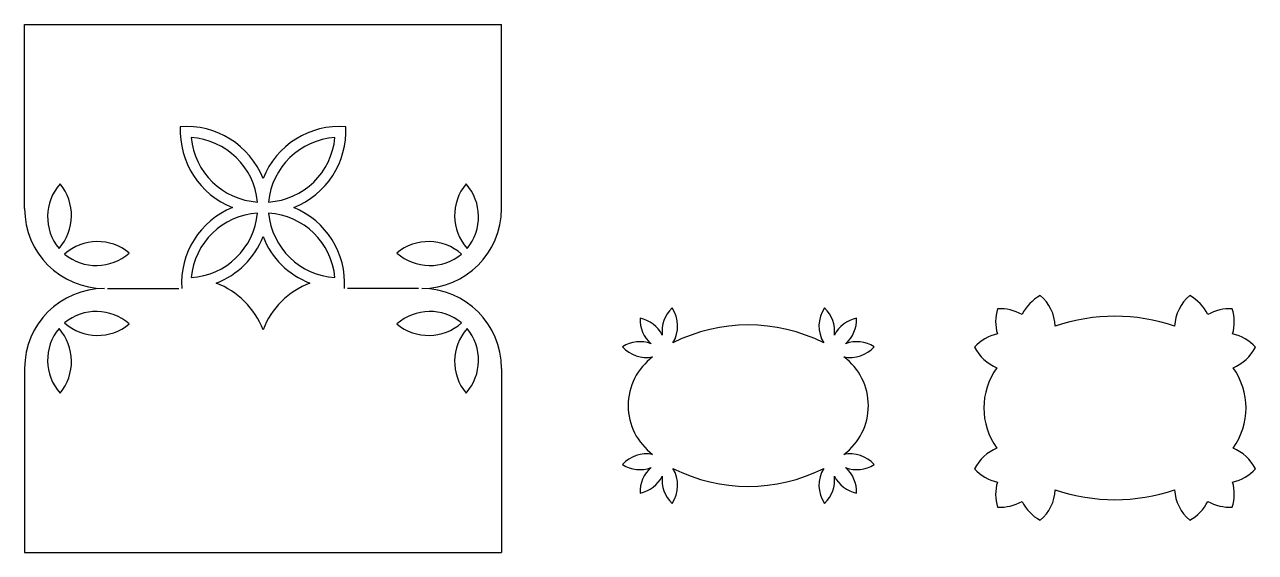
# Model space of a CAD drawing. Extents: x 341 to 542, y -227 to -141.
import ezdxf

# ---------------------------------------------------------------- set-up
doc = ezdxf.new("R2010")
doc.units = 0
doc.layers.get('0').update_dxf_attribs({"linetype": 'CONTINUOUS'})

msp = doc.modelspace()

# ---------------------------------------------------------------- linework, layer by layer
for p, q in [((341.476248, -171.278259), (341.476248, -141.332195)), ((341.476248, -141.332195), (419.155989, -141.332195)), ((419.155989, -171.278259), (419.155989, -141.332195)), ((354.976248, -184.278259), (366.574241, -184.278259)), ((405.655989, -184.278259), (394.057996, -184.278259)), ((341.476248, -197.278259), (341.476248, -227.224324)), ((419.155989, -197.278259), (419.155989, -227.224324)), ((341.476248, -227.224324), (419.155989, -227.224324))]:
    msp.add_line(p, q)
for centre, radius, start, end in [((380.316121, -158.565763), 13.49898, 177.410212, 248.305156), ((367.881674, -171.27316), 13.358736, 21.43857, 94.511319), ((392.750563, -171.27316), 13.358736, 85.48866, 158.56143), ((380.316121, -158.565763), 13.49898, 291.694844, 2.589787), ((380.136361, -158.647266), 11.577571, 185.308596, 266.40093), ((367.881674, -171.27316), 11.577571, 5.308596, 86.40093), ((380.495876, -158.647266), 11.577571, 273.59907, 354.691404), ((392.750563, -171.27316), 11.577571, 93.59907, 174.691404), ((353.32261, -172.59485), 8.1043, 138.59907, 219.691404), ((341.007351, -172.411112), 8.1043, 318.59907, 39.691404), ((419.624886, -172.411112), 8.1043, 140.308596, 221.40093), ((407.309627, -172.59485), 8.1043, 320.308596, 41.40093), ((354.476248, -171.278259), 13, 180, 270), ((380.316118, -183.405245), 13.270625, 112.087637, 183.771955), ((367.881674, -170.943947), 11.577571, 273.59907, 354.691404), ((380.136361, -183.569841), 11.577571, 93.59907, 174.691404), ((380.495876, -183.569841), 11.577571, 5.308596, 86.40093), ((392.750563, -170.943947), 11.577571, 185.308596, 266.40093), ((380.316118, -183.405245), 13.270625, 356.228045, 67.912363), ((406.155989, -171.278259), 13, 270, 0), ((367.881674, -170.943947), 13.358736, 291.121226, 338.56143), ((392.750563, -170.943947), 13.358736, 201.43857, 248.878774), ((353.343396, -184.747157), 8.1043, 50.308596, 131.40093), ((407.288841, -184.747157), 8.1043, 48.59907, 129.691404), ((353.159658, -172.431897), 8.1043, 230.308596, 311.40093), ((407.472579, -172.431897), 8.1043, 228.59907, 309.691404), ((354.476248, -197.278259), 13, 90, 180), ((367.881674, -195.866542), 13.358736, 21.43857, 68.878774), ((392.750563, -195.866542), 13.358736, 111.121226, 158.56143), ((406.155989, -197.278259), 13, 360, 90), ((510.234041, -191.608677), 7.009907, 118.28209, 153.876731), ((502.361091, -190.766808), 7.009907, 2.96062, 49.510803), ((535.795738, -190.766808), 7.009907, 130.489197, 177.03938), ((527.922788, -191.608677), 7.009907, 26.123269, 61.71791), ((353.159658, -196.124621), 8.1043, 48.59907, 129.691404), ((407.472579, -196.124621), 8.1043, 50.308596, 131.40093), ((450.509311, -191.233376), 5.209907, 133.35028, 186.84274), ((442.636361, -190.391506), 5.209907, 328.363068, 34.442613), ((476.071008, -190.391506), 5.209907, 145.557387, 211.636932), ((468.198058, -191.233376), 5.209907, 353.15726, 46.64972), ((506.647046, -189.699788), 7.009907, 162.42729, 196.310103), ((500.411252, -194.579027), 7.009907, 59.773242, 93.656003), ((537.745577, -194.579027), 7.009907, 86.343997, 120.226758), ((531.509784, -189.699788), 7.009907, 343.689897, 17.57271), ((353.343396, -183.809362), 8.1043, 228.59907, 309.691404), ((407.288841, -183.809362), 8.1043, 230.308596, 311.40093), ((446.922316, -189.324486), 5.209907, 177.49548, 229.276169), ((440.686523, -194.203725), 5.209907, 26.807234, 78.587813), ((459.353685, -217.566652), 27.3545, 63.321641, 116.678359), ((478.020847, -194.203725), 5.209907, 101.412187, 153.192766), ((471.785054, -189.324486), 5.209907, 310.723831, 2.50452), ((519.078415, -218.792289), 30.004468, 71.104435, 108.895565), ((353.32261, -195.961669), 8.1043, 140.308596, 221.40093), ((341.007351, -196.145407), 8.1043, 320.308596, 41.40093), ((419.624886, -196.145407), 8.1043, 138.59907, 219.691404), ((407.309627, -195.961669), 8.1043, 318.59907, 39.691404), ((501.401401, -198.519846), 7.009907, 102.206587, 137.801278), ((536.755428, -198.519846), 7.009907, 42.198722, 77.793413), ((441.676672, -198.144544), 5.209907, 69.240521, 122.733088), ((442.753036, -190.300213), 5.209907, 221.640754, 281.242842), ((475.954334, -190.300213), 5.209907, 258.757158, 318.359246), ((477.030698, -198.144544), 5.209907, 57.266912, 110.759479), ((502.477765, -190.675515), 7.009907, 206.572564, 248.001089), ((535.679064, -190.675515), 7.009907, 291.998911, 333.427436), ((449.705056, -203.346055), 9.910494, 126.797377, 233.202623), ((469.002313, -203.346055), 9.910494, 306.797377, 53.202623), ((508.832917, -203.72126), 11.113556, 143.911765, 216.089188), ((529.323912, -203.72126), 11.113556, 323.910812, 36.088235), ((502.477765, -216.767199), 7.009907, 111.997951, 153.427436), ((535.679064, -216.767199), 7.009907, 26.572564, 68.002049), ((442.753036, -216.391898), 5.209907, 78.757158, 138.359246), ((475.954334, -216.391898), 5.209907, 41.640754, 101.242842), ((441.676672, -208.547567), 5.209907, 237.266912, 290.759479), ((446.922316, -217.367625), 5.209907, 130.723831, 182.50452), ((442.636361, -216.300605), 5.209907, 325.557387, 31.636932), ((459.353685, -189.125459), 27.3545, 243.321641, 296.678359), ((476.071008, -216.300605), 5.209907, 148.363068, 214.442613), ((477.030698, -208.547567), 5.209907, 249.240521, 302.733088), ((471.785054, -217.367625), 5.209907, 357.49548, 49.276169), ((501.401401, -208.922868), 7.009907, 222.198722, 257.793413), ((536.755428, -208.922868), 7.009907, 282.206587, 317.801278), ((440.686523, -212.488386), 5.209907, 281.412187, 333.192766), ((450.509311, -215.458735), 5.209907, 173.15726, 226.64972), ((468.198058, -215.458735), 5.209907, 313.35028, 6.84274), ((478.020847, -212.488386), 5.209907, 206.807234, 258.587813), ((506.647046, -217.742926), 7.009907, 163.689897, 197.57271), ((531.509784, -217.742926), 7.009907, 342.42729, 16.310103), ((502.361091, -216.675906), 7.009907, 310.489197, 357.03938), ((519.078415, -188.650425), 30.004468, 251.104435, 288.895565), ((535.795738, -216.675906), 7.009907, 182.96062, 229.510803), ((500.411252, -212.863687), 7.009907, 266.343997, 300.226758), ((510.234041, -215.834037), 7.009907, 206.123269, 241.71791), ((527.922788, -215.834037), 7.009907, 298.28209, 333.876731), ((537.745577, -212.863687), 7.009907, 239.773242, 273.656003)]:
    msp.add_arc(centre, radius, start, end)

doc.saveas('drawing.dxf')
